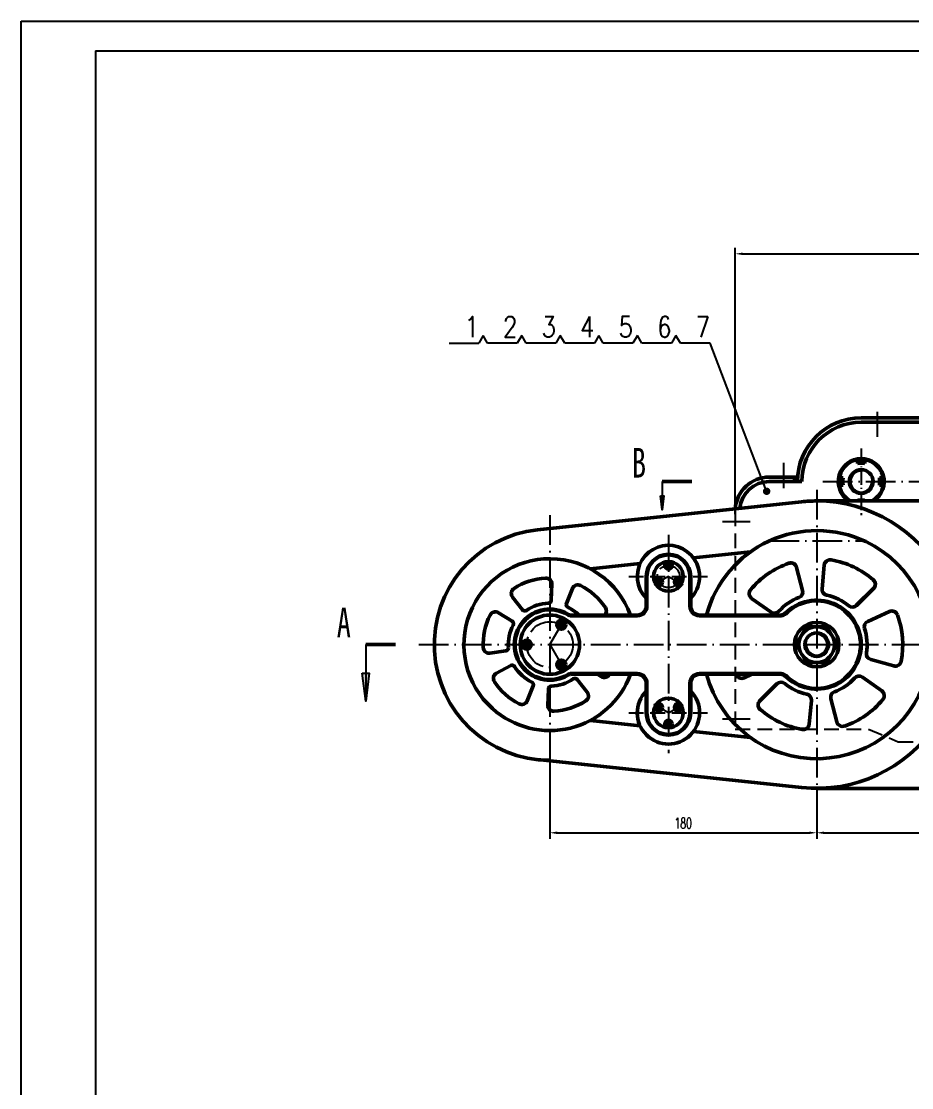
# Model space of a CAD drawing. Header units: millimetres. Extents: x -1896 to -707, y -189 to 652.
# Drawn here: x -1896.3 to -1596.1, y 292.2 to 651.8 of the extents above; entities that cross this region are included whole.
import ezdxf
from ezdxf.enums import TextEntityAlignment as Align

# ---------------------------------------------------------------- set-up
doc = ezdxf.new("R2010")
doc.units = ezdxf.units.MM
doc.header["$LTSCALE"] = 10
doc.linetypes.add('CENTER', pattern=[1.45, 1, -0.2, 0.05, -0.2])
doc.linetypes.add('DASHED', pattern=[0.75, 0.5, -0.25])
doc.layers.add('1轮廓实线层', color=7, linetype='Continuous', lineweight=50)
for name, color, linetype in [('2细线层', 4, 'Continuous'), ('3中心线层', 1, 'CENTER'), ('4虚线层', 6, 'DASHED'), ('6文字层', 7, 'Continuous'), ('7标注层', 4, 'Continuous')]:
    doc.layers.add(name, color=color, linetype=linetype)
doc.styles.add('PC_TEXTSTYLE', font='romans.shx', dxfattribs={"width": 0.8, "bigfont": 'hzfs.shx'})
doc.styles.add('SLDTEXTSTYLE3', font='TXT', dxfattribs={"width": 0.7})
doc.styles.add('TH_GBDIM', font='romans.shx', dxfattribs={"width": 0.65, "bigfont": 'gbcbig.shx'})
doc.dimstyles.new('TH_GBDIM', dxfattribs={"dimtxt": 3.5, "dimasz": 2.5, "dimexe": 2, "dimexo": 0, "dimgap": 1.5, "dimtad": 1, "dimdsep": 46, "dimtxsty": 'TH_GBDIM', "dimcen": 2.5, "dimclrd": 130, "dimclre": 130, "dimclrt": 3, "dimazin": 2, "dimtfac": 0.714286, "dimtmove": 0, "dimatfit": 3, "dimfxl": 1, "dimtolj": 1, "dimtzin": 0, "dimlwd": -1, "dimlwe": -1, "dimarcsym": 0})
doc.dimstyles.new('副本 TH_GBDIM', dxfattribs={"dimtxt": 3.5, "dimasz": 2.5, "dimexe": 2, "dimexo": 0, "dimgap": 1.5, "dimtad": 1, "dimlfac": 2, "dimdsep": 46, "dimtxsty": 'TH_GBDIM', "dimcen": 2.5, "dimclrd": 130, "dimclre": 130, "dimclrt": 3, "dimazin": 2, "dimtfac": 0.714286, "dimtmove": 0, "dimatfit": 3, "dimfxl": 1, "dimtolj": 1, "dimtzin": 0, "dimlwd": -1, "dimlwe": -1, "dimarcsym": 0})

# ---------------------------------------------------------------- blocks, each defined once
blk = doc.blocks.new('件号-右')
at = {"layer": '6文字层'}
blk.add_line((0, 0), (-10, 0), dxfattribs=at)
at = {"layer": '6文字层', "style": 'PC_TEXTSTYLE', "width": 0.8}
blk.add_attdef('X', text='', height=7, dxfattribs=at).set_placement((-5.47, 2), align=Align.CENTER)
blk = doc.blocks.new('件号-连右')
at = {"layer": '6文字层'}
for p, q in [((-13, 0), (-3, 0)), ((-3, 0), (-1.5, 2.6)), ((-1.5, 2.6), (0, 0))]:
    blk.add_line(p, q, dxfattribs=at)
at = {"layer": '6文字层', "style": 'PC_TEXTSTYLE', "width": 0.8}
blk.add_attdef('X', text='', height=7, dxfattribs=at).set_placement((-8, 2), align=Align.RIGHT)
blk = doc.blocks.new('*D7')
at = {"layer": '7标注层', "color": 130, "ltscale": 0.3, "transparency": 16777216}
for p, q in [((-1628.08, 387.47), (-1628.08, 376.2)), ((-1448.08, 387.71), (-1448.08, 376.2)), ((-1625.58, 378.2), (-1450.58, 378.2))]:
    blk.add_line(p, q, dxfattribs=at)
for points in [[(-1625.58, 378.62), (-1625.58, 377.78), (-1628.08, 378.2)], [(-1450.58, 378.62), (-1450.58, 377.78), (-1448.08, 378.2)]]:
    blk.add_solid(points, dxfattribs=at)
at = {"layer": 'Defpoints', "color": 0, "ltscale": 0.3, "transparency": 16777216}
for p in [(-1628.08, 387.47), (-1448.08, 387.71), (-1448.08, 378.2)]:
    blk.add_point(p, dxfattribs=at)
at = {"layer": '7标注层', "color": 3, "ltscale": 0.3, "transparency": 16777216, "insert": (-1538.08, 381.45), "char_height": 3.5, "attachment_point": 5, "style": 'TH_GBDIM'}
blk.add_mtext('\\A1;360', dxfattribs=at)
blk = doc.blocks.new('*D8')
at = {"layer": '7标注层', "color": 130, "ltscale": 0.3, "transparency": 16777216}
for p, q in [((-1655.58, 485.67), (-1655.58, 575.45)), ((-1420.58, 486.64), (-1420.58, 575.45)), ((-1653.08, 573.45), (-1423.08, 573.45))]:
    blk.add_line(p, q, dxfattribs=at)
for points in [[(-1653.08, 573.86), (-1653.08, 573.03), (-1655.58, 573.45)], [(-1423.08, 573.86), (-1423.08, 573.03), (-1420.58, 573.45)]]:
    blk.add_solid(points, dxfattribs=at)
at = {"layer": 'Defpoints', "color": 0, "ltscale": 0.3, "transparency": 16777216}
for p in [(-1420.58, 573.45), (-1655.58, 485.67), (-1420.58, 486.64)]:
    blk.add_point(p, dxfattribs=at)
at = {"layer": '7标注层', "color": 3, "ltscale": 0.3, "transparency": 16777216, "insert": (-1538.08, 576.7), "char_height": 3.5, "attachment_point": 5, "style": 'TH_GBDIM'}
blk.add_mtext('\\A1;470', dxfattribs=at)
blk = doc.blocks.new('*D10')
at = {"layer": '7标注层', "color": 130, "ltscale": 0.3, "transparency": 16777216}
for p, q in [((-1718.1, 408.18), (-1718.1, 376.2)), ((-1628.1, 393.18), (-1628.1, 376.2)), ((-1715.6, 378.2), (-1630.6, 378.2))]:
    blk.add_line(p, q, dxfattribs=at)
for points in [[(-1715.6, 378.62), (-1715.6, 377.78), (-1718.1, 378.2)], [(-1630.6, 378.62), (-1630.6, 377.78), (-1628.1, 378.2)]]:
    blk.add_solid(points, dxfattribs=at)
at = {"layer": 'Defpoints', "color": 0, "ltscale": 0.3, "transparency": 16777216}
for p in [(-1718.1, 408.18), (-1628.1, 393.18), (-1628.1, 378.2)]:
    blk.add_point(p, dxfattribs=at)
at = {"layer": '7标注层', "color": 3, "ltscale": 0.3, "transparency": 16777216, "insert": (-1673.1, 381.45), "char_height": 3.5, "attachment_point": 5, "style": 'TH_GBDIM'}
blk.add_mtext('\\A1;180', dxfattribs=at)

msp = doc.modelspace()

# ---------------------------------------------------------------- hatches: boundary and pattern name
at = {"layer": '6文字层', "lineweight": -2}
h = msp.add_hatch(color=256, dxfattribs=at)
h.dxf.hatch_style = 2
h.paths.add_polyline_path([(-1680.8182, 491.8384), (-1679.6752, 491.8384), (-1680.2467, 487.0949)])
h = msp.add_hatch(color=256, dxfattribs=at)
h.dxf.hatch_style = 2
h.paths.add_polyline_path([(-1781.3278, 432.0378), (-1779.0418, 432.0378), (-1780.1848, 422.5509)])

# ---------------------------------------------------------------- linework, layer by layer
at = {"color": 1}
for p, q in [((-1896.3161, 651.8437), (-707.3161, 651.8437)), ((-1896.3161, -189.1563), (-1896.3161, 651.8437))]:
    msp.add_line(p, q, dxfattribs=at)
for q in [(-717.3161, 641.8437), (-1871.3161, -179.1563)]:
    msp.add_line((-1871.3161, 641.8437), q)
at = {"layer": '1轮廓实线层'}
for p, q in [((-1613.0836, 518.139), (-1463.0836, 518.139)), ((-1613.0836, 516.639), (-1463.0836, 516.639)), ((-1614.3336, 502.7627), (-1614.3336, 504.0341)), ((-1611.8336, 502.7627), (-1611.8336, 504.0341)), ((-1680.2467, 496.639), (-1670.2467, 496.639)), ((-1644.0836, 498.139), (-1634.5312, 498.139)), ((-1644.0836, 496.639), (-1633.0836, 496.639)), ((-1619.2074, 497.889), (-1620.4787, 497.889)), ((-1606.9599, 497.889), (-1605.6885, 497.889)), ((-1619.2074, 495.389), (-1620.4787, 495.389)), ((-1606.9599, 495.389), (-1605.6885, 495.389)), ((-1722.1914, 480.3994), (-1633.191, 489.8316)), ((-1628.1038, 490.1015), (-1589.8797, 490.1218)), ((-1614.3336, 490.5152), (-1614.3336, 490.1088)), ((-1611.8336, 490.5152), (-1611.8336, 490.1101)), ((-1669.643, 470.8844), (-1650.4684, 472.9165)), ((-1704.4293, 467.1978), (-1687.6458, 468.9765)), ((-1679.0758, 468.514), (-1677.0915, 468.514)), ((-1679.0758, 468.264), (-1677.0915, 468.264)), ((-1634.8677, 467.6961), (-1632.8442, 459.9239)), ((-1632.84, 459.9249), (-1634.8618, 467.6977)), ((-1625.5404, 468.4444), (-1626.299, 460.4489)), ((-1685.5836, 454.6414), (-1685.5836, 464.639)), ((-1685.3336, 464.639), (-1685.3336, 454.6414)), ((-1670.8336, 454.6414), (-1670.8336, 464.639)), ((-1670.5836, 464.639), (-1670.5836, 454.6414)), ((-1717.4053, 462.0299), (-1717.586, 456.5973)), ((-1712.5, 455.525), (-1710.4721, 460.5682)), ((-1680.9434, 461.8422), (-1681.9356, 463.5607)), ((-1680.7269, 461.9672), (-1681.7191, 463.6857)), ((-1674.4482, 463.6857), (-1675.4404, 461.9672)), ((-1674.2317, 463.5607), (-1675.2239, 461.8422)), ((-1608.9095, 460.5427), (-1614.6287, 454.9042)), ((-1614.6257, 454.9011), (-1608.9052, 460.5384)), ((-1727.3175, 453.4176), (-1730.671, 457.6954)), ((-1650.0262, 457.2442), (-1643.4812, 452.5895)), ((-1735.4035, 452.4219), (-1730.7891, 449.5491)), ((-1710.8766, 451.6414), (-1688.5836, 451.6414)), ((-1688.5836, 451.3914), (-1710.8766, 451.3914)), ((-1667.5836, 451.6414), (-1640.1228, 451.6414)), ((-1640.1228, 451.3914), (-1667.5836, 451.3914)), ((-1603.5978, 452.8392), (-1610.9014, 449.4984)), ((-1713.8197, 449.2739), (-1714.8119, 447.5554)), ((-1713.6036, 449.1491), (-1714.5958, 447.4306)), ((-1780.1848, 441.639), (-1770.1848, 441.639)), ((-1732.9012, 439.5315), (-1738.2826, 438.7662)), ((-1726.8276, 441.7637), (-1724.8432, 441.7637)), ((-1726.8276, 441.5142), (-1724.8432, 441.5142)), ((-1713.8197, 434.0041), (-1714.8119, 435.7226)), ((-1713.6036, 434.1288), (-1714.5958, 435.8474)), ((-1609.8693, 436.6151), (-1602.1271, 434.4796)), ((-1602.1254, 434.4856), (-1609.8682, 436.6193)), ((-1736.0819, 432.031), (-1731.2868, 434.5907)), ((-1710.8766, 431.8865), (-1688.5836, 431.8865)), ((-1688.5836, 431.6365), (-1710.8766, 431.6365)), ((-1700.7638, 430.856), (-1702.0174, 431.6365)), ((-1667.5836, 431.8865), (-1640.1228, 431.8865)), ((-1640.1228, 431.6365), (-1667.5836, 431.6365)), ((-1652.5695, 430.4388), (-1649.9509, 431.6365)), ((-1708.8498, 429.8603), (-1705.4963, 425.5826)), ((-1685.5836, 418.639), (-1685.5836, 428.6365)), ((-1685.3336, 428.6365), (-1685.3336, 418.639)), ((-1670.8336, 418.639), (-1670.8336, 428.6365)), ((-1670.5836, 428.6365), (-1670.5836, 418.639)), ((-1641.5416, 428.3768), (-1647.2621, 422.7396)), ((-1647.2578, 422.7352), (-1641.5386, 428.3738)), ((-1606.1411, 426.0337), (-1612.6861, 430.6884)), ((-1723.6673, 427.7529), (-1725.6952, 422.7098)), ((-1718.762, 421.248), (-1718.5813, 426.6806)), ((-1680.9434, 421.4357), (-1681.9356, 419.7172)), ((-1680.7269, 421.3107), (-1681.7191, 419.5922)), ((-1674.4482, 419.5922), (-1675.4404, 421.3107)), ((-1674.2317, 419.7172), (-1675.2239, 421.4357)), ((-1630.6269, 414.8335), (-1629.8683, 422.829)), ((-1623.3273, 423.353), (-1621.3055, 415.5802)), ((-1621.2996, 415.5818), (-1623.3231, 423.3541)), ((-1704.4293, 416.0801), (-1687.6458, 414.3014)), ((-1679.0758, 415.014), (-1677.0915, 415.014)), ((-1679.0758, 414.764), (-1677.0915, 414.764)), ((-1669.643, 412.3935), (-1650.4684, 410.3614)), ((-1633.4455, 413.139), (-1631.9452, 413.139)), ((-1722.1914, 402.8785), (-1633.191, 393.4463)), ((-1628.1038, 393.1765), (-1538.0836, 393.139))]:
    msp.add_line(p, q, dxfattribs=at)
msp.add_lwpolyline([(-1635.0118, 441.639), (-1631.5477, 435.639), (-1624.6195, 435.639), (-1621.1554, 441.639), (-1624.6195, 447.639), (-1631.5477, 447.639)], close=True, dxfattribs=at)
for centre, radius in [((-1613.0836, 496.639), 4), ((-1678.0836, 464.639), 5), ((-1678.0836, 468.389), 1.25), ((-1678.0836, 468.389), 1), ((-1681.3312, 462.764), 1.25), ((-1674.836, 462.764), 1.25), ((-1681.3312, 462.764), 1), ((-1674.836, 462.764), 1), ((-1718.0836, 441.639), 10), ((-1714.2077, 448.3522), 1.5), ((-1714.2077, 448.3522), 1), ((-1628.0836, 441.639), 7.5), ((-1628.0836, 441.639), 6), ((-1725.8354, 441.639), 1.5), ((-1725.8354, 441.639), 1), ((-1628.0836, 441.639), 4), ((-1714.2077, 434.9257), 1.5), ((-1714.2077, 434.9257), 1), ((-1678.0836, 418.639), 5), ((-1681.3312, 420.514), 1.25), ((-1681.3312, 420.514), 1), ((-1674.836, 420.514), 1.25), ((-1674.836, 420.514), 1), ((-1678.0836, 414.889), 1.25), ((-1678.0836, 414.889), 1)]:
    msp.add_circle(centre, radius, dxfattribs=at)
for centre, radius, start, end in [((-1613.0836, 496.639), 21.5, 90, 180), ((-1613.0836, 496.639), 20, 90, 180), ((-1613.0836, 496.639), 7.75, 302.593128, 237.454615), ((-1613.0836, 496.639), 7.5, 299.468317, 240.579427), ((-1613.0836, 496.639), 7.5, 91.027175, 180), ((-1613.0836, 496.639), 7.35, 80.208226, 99.791774), ((-1613.0836, 496.639), 7.5, 119.420573, 240.55889), ((-1613.0836, 496.639), 6.4167, 78.766656, 101.233344), ((-1613.0836, 496.639), 6.25, 78.463041, 101.536959), ((-1613.0836, 496.639), 7.5, 299.502218, 60.531683), ((-1644.0836, 486.639), 11.5, 90, 175.908893), ((-1644.0836, 486.639), 10, 90, 174.355388), ((-1613.0836, 496.639), 22.5, 176.177446, 180), ((-1613.0836, 496.639), 7.5, 180, 240.579427), ((-1613.0836, 496.639), 7.35, 170.208226, 189.791774), ((-1613.0836, 496.639), 6.4167, 168.766656, 191.233344), ((-1613.0836, 496.639), 6.25, 168.463041, 191.536959), ((-1613.0836, 496.639), 6.25, 348.463041, 11.536959), ((-1613.0836, 496.639), 6.4167, 348.766656, 11.233344), ((-1613.0836, 496.639), 7.35, 350.208226, 9.791774), ((-1628.0836, 441.639), 48.4625, 90.023872, 96.049573), ((-1628.0836, 441.639), 48.4625, 263.950427, 90), ((-1613.0836, 496.639), 6.25, 258.463041, 281.536959), ((-1613.0836, 496.639), 6.4167, 258.766656, 281.233344), ((-1613.0836, 496.639), 7.35, 297.325419, 297.361866), ((-1718.0836, 441.639), 38.9775, 96.049573, 270), ((-1628.0836, 441.639), 38.4625, 64.580101, 164.926554), ((-1678.0836, 464.639), 10.5, 355.812196, 224.415309), ((-1628.0836, 441.639), 38.4625, 195.073446, 64.580101), ((-1678.0836, 464.639), 7.5, 0, 180), ((-1678.0836, 464.639), 7.25, 0, 180), ((-1718.0836, 441.639), 28.9775, 20.192763, 228.094611), ((-1628.0836, 441.639), 29, 108.828124, 140.332079), ((-1636.8032, 467.1922), 2, 14.59317, 108.841193), ((-1636.7974, 467.1942), 2, 14.580101, 108.828124), ((-1623.5493, 468.2555), 2, 80.332079, 174.580101), ((-1628.0836, 441.639), 29, 48.828124, 80.332079), ((-1718.0836, 441.639), 22.5, 93.693349, 122.495873), ((-1719.4042, 462.0964), 2, 358.094611, 93.693349), ((-1729.097, 458.9293), 2, 122.495873, 218.094611), ((-1708.6165, 459.822), 2, 62.495873, 158.094611), ((-1718.0836, 441.639), 22.5, 33.693349, 62.495873), ((-1678.0836, 464.639), 10.5, 315.584691, 355.812196), ((-1624.3079, 460.26), 2, 174.580101, 258.537773), ((-1610.3136, 461.9669), 2, 314.59317, 48.841193), ((-1610.309, 461.9629), 2, 314.580101, 48.828124), ((-1648.8671, 458.8741), 2, 140.332079, 234.580101), ((-1628.0836, 441.639), 17, 110.62243, 138.537773), ((-1634.7756, 459.4215), 2, 290.62243, 14.580101), ((-1628.0836, 441.639), 17, 50.62243, 78.537773), ((-1718.0836, 441.639), 12, 59.016702, 300.983298), ((-1718.0836, 441.639), 11.75, 59.016702, 300.983298), ((-1726.5305, 454.0346), 1, 218.094611, 304.272057), ((-1718.0836, 441.639), 14, 91.917165, 124.272057), ((-1718.5855, 456.6306), 1, 271.917165, 358.094611), ((-1711.5722, 455.1519), 1, 158.094611, 244.272057), ((-1718.0836, 441.639), 14, 45.598983, 64.272057), ((-1701.0273, 453.0113), 2, 316.768827, 33.693349), ((-1688.5836, 454.6414), 3.25, 270, 0), ((-1688.5836, 454.6414), 3, 270, 0), ((-1667.5836, 454.6414), 3.25, 180, 270), ((-1667.5836, 454.6414), 3, 180, 270), ((-1628.0836, 441.639), 15, 224.9125, 135.0875), ((-1628.0836, 441.639), 14.75, 224.9125, 135.0875), ((-1616.0329, 456.3284), 2, 230.635499, 314.59317), ((-1616.0295, 456.3256), 2, 230.62243, 314.580101), ((-1718.0836, 441.639), 22.5, 153.693349, 182.495873), ((-1736.4606, 450.7241), 2, 58.094611, 153.693349), ((-1731.3177, 448.7002), 1, 331.917165, 58.094611), ((-1710.8766, 453.6414), 2.25, 239.016702, 270), ((-1710.8766, 453.6414), 2, 239.016702, 270), ((-1642.3221, 454.2194), 2, 234.580101, 318.537773), ((-1640.1228, 453.6414), 2, 270, 315.0875), ((-1640.1228, 453.6414), 2.25, 270, 315.0875), ((-1602.7659, 451.0204), 2, 20.332079, 114.580101), ((-1628.0836, 441.639), 29, 348.828124, 20.332079), ((-1718.0836, 441.639), 14, 151.917165, 184.272057), ((-1610.0695, 447.6796), 2, 114.580101, 198.537773), ((-1628.0836, 441.639), 17, 350.62243, 18.537773), ((-1738.5642, 440.7462), 2, 182.495873, 278.094611), ((-1733.042, 440.5216), 1, 278.094611, 4.272057), ((-1609.3376, 438.5431), 2, 170.62243, 254.580101), ((-1609.3368, 438.5474), 2, 170.635499, 254.59317), ((-1601.5953, 436.4076), 2, 254.580101, 348.828124), ((-1601.5941, 436.4137), 2, 254.59317, 348.841193), ((-1718.0836, 441.639), 28.9775, 228.094611, 339.807237), ((-1735.14, 430.2666), 2, 118.094611, 213.693349), ((-1730.8158, 433.7086), 1, 31.917165, 118.094611), ((-1718.0836, 441.639), 14, 211.917165, 244.272057), ((-1710.8766, 429.6365), 2.25, 90, 120.983298), ((-1710.8766, 429.6365), 2, 90, 120.983298), ((-1699.7067, 432.5539), 2, 238.094611, 333.693349), ((-1688.5836, 428.6365), 3.25, 0, 90), ((-1688.5836, 428.6365), 3, 0, 90), ((-1667.5836, 428.6365), 3.25, 90, 180), ((-1667.5836, 428.6365), 3, 90, 180), ((-1653.4014, 432.2575), 2, 200.332079, 294.580101), ((-1640.1228, 429.6365), 2.25, 44.9125, 90), ((-1640.1228, 429.6365), 2, 44.9125, 90), ((-1718.0836, 441.639), 22.5, 213.693349, 242.495873), ((-1724.5951, 428.126), 1, 338.094611, 64.272057), ((-1718.0836, 441.639), 14, 271.917165, 304.272057), ((-1709.6368, 429.2434), 1, 38.094611, 124.272057), ((-1640.1378, 426.9523), 2, 50.62243, 134.580101), ((-1640.1344, 426.9496), 2, 50.635499, 134.59317), ((-1628.0836, 441.639), 17, 230.62243, 258.537773), ((-1628.0836, 441.639), 17, 290.62243, 318.537773), ((-1613.8452, 429.0586), 2, 54.580101, 138.537773), ((-1717.5818, 426.6474), 1, 91.917165, 178.094611), ((-1707.0702, 424.3486), 2, 302.495873, 38.094611), ((-1678.0836, 418.639), 10.5, 135.584691, 44.415309), ((-1631.8594, 423.0179), 2, 354.580101, 78.537773), ((-1621.3917, 423.8565), 2, 110.62243, 194.580101), ((-1621.3876, 423.858), 2, 110.635499, 194.59317), ((-1607.3002, 424.4039), 2, 320.332079, 54.580101), ((-1727.5508, 423.4559), 2, 242.495873, 338.094611), ((-1716.7631, 421.1815), 2, 178.094611, 273.693349), ((-1718.0836, 441.639), 22.5, 273.693349, 302.495873), ((-1645.8583, 421.315), 2, 134.580101, 228.828124), ((-1645.8536, 421.311), 2, 134.59317, 228.841193), ((-1628.0836, 441.639), 29, 288.828124, 320.332079), ((-1678.0836, 418.639), 7.5, 180, 0), ((-1678.0836, 418.639), 7.25, 180, 0), ((-1628.0836, 441.639), 29, 228.828124, 260.332079), ((-1632.6179, 415.0224), 2, 260.332079, 354.580101), ((-1619.3699, 416.0837), 2, 194.580101, 288.828124), ((-1619.3641, 416.0857), 2, 194.59317, 288.841193)]:
    msp.add_arc(centre, radius, start, end, dxfattribs=at)
at = {"layer": '2细线层'}
for centre, radius, start, end in [((-1613.0836, 496.639), 3.5556, 90, 0), ((-1628.0836, 441.639), 3.5, 180, 90)]:
    msp.add_arc(centre, radius, start, end, dxfattribs=at)
at = {"layer": '3中心线层'}
for p, q in [((-1607.7317, 520.1643), (-1607.7317, 511.6721)), ((-1639.2968, 502.9419), (-1639.2968, 494.4498)), ((-1626.0452, 496.639), (-1452.1614, 496.639)), ((-1628.0836, 493.8152), (-1628.0836, 387.4655)), ((-1718.0836, 485.2701), (-1718.1036, 398.9256)), ((-1718.0836, 485.2701), (-1718.1036, 398.9256)), ((-1659.9011, 483.139), (-1650.5192, 483.139)), ((-1678.0836, 478.6525), (-1678.0836, 405.0689)), ((-1644.0324, 476.639), (-1612.1348, 476.639)), ((-1718.0836, 441.639), (-1712.7783, 450.8281)), ((-1762.2411, 441.639), (-1325.3572, 441.639)), ((-1718.0836, 441.639), (-1712.7783, 432.4499)), ((-1659.9011, 416.639), (-1650.5192, 416.639))]:
    msp.add_line(p, q, dxfattribs=at)
at = {"layer": '3中心线层', "ltscale": 0.5}
for p, q in [((-1613.0836, 507.7435), (-1613.0836, 485.2985)), ((-1691.4695, 464.639), (-1664.8899, 464.639)), ((-1691.4695, 418.639), (-1664.8899, 418.639))]:
    msp.add_line(p, q, dxfattribs=at)
at = {"layer": '3中心线层', "ltscale": 0.3}
for p, q in [((-1678.0836, 464.639), (-1683.0495, 461.7719)), ((-1678.0836, 464.639), (-1673.1177, 461.7719)), ((-1678.0836, 418.639), (-1683.0495, 421.506)), ((-1678.0836, 418.639), (-1673.1177, 421.506))]:
    msp.add_line(p, q, dxfattribs=at)
at = {"layer": '3中心线层'}
for centre, radius in [((-1678.0836, 464.639), 3.75), ((-1718.0836, 441.639), 7.7518)]:
    msp.add_circle(centre, radius, dxfattribs=at)
at = {"layer": '4虚线层', "lineweight": 25}
for p, q in [((-1655.5836, 486.639), (-1655.5836, 413.139)), ((-1655.5836, 413.139), (-1610.5836, 413.139)), ((-1610.5836, 413.139), (-1600.5836, 408.889)), ((-1600.5836, 408.889), (-1592.3618, 408.889))]:
    msp.add_line(p, q, dxfattribs=at)
msp.add_arc((-1644.0836, 486.639), 11.5, 175.898144, 180, dxfattribs=at)
at = {"layer": '6文字层', "lineweight": -2}
for points in [[(-1680.2467, 496.639), (-1680.2467, 487.0949)], [(-1780.1848, 441.639), (-1780.1848, 422.5509)]]:
    msp.add_lwpolyline(points, dxfattribs=at)
for points in [[(-1680.8182, 491.8384), (-1679.6752, 491.8384), (-1680.2467, 487.0949)], [(-1781.3278, 432.0378), (-1779.0418, 432.0378), (-1780.1848, 422.5509)]]:
    msp.add_lwpolyline(points, close=True, dxfattribs=at)
at = {"layer": '7标注层', "ltscale": 0.3}
for p, q in [((-1678.0836, 469.639), (-1678.0836, 469.639)), ((-1682.4138, 462.139), (-1682.4138, 462.139)), ((-1673.7535, 462.139), (-1673.7535, 462.139)), ((-1682.4138, 421.139), (-1682.4138, 421.139)), ((-1673.7535, 421.139), (-1673.7535, 421.139)), ((-1678.0836, 413.639), (-1678.0836, 413.639))]:
    msp.add_line(p, q, dxfattribs=at)

# ---------------------------------------------------------------- block references
at = {"layer": '6文字层'}
ref = msp.add_blockref('件号-右', (-1752.0555, 543.2996), dxfattribs=dict(at, xscale=-1))
ref.add_attrib('X', '1', dxfattribs={"height": 7, "style": 'PC_TEXTSTYLE', "width": 0.8}).set_placement((-1742.0555, 545.2996), align=Align.RIGHT)
ref = msp.add_blockref('件号-连右', (-1742.0555, 543.2996), dxfattribs=dict(at, xscale=-1))
ref.add_attrib('X', '2', dxfattribs={"height": 7, "style": 'PC_TEXTSTYLE', "width": 0.8}).set_placement((-1729.0555, 545.2996), align=Align.RIGHT)
ref = msp.add_blockref('件号-连右', (-1729.0555, 543.2996), dxfattribs=dict(at, xscale=-1))
ref.add_attrib('X', '3', dxfattribs={"height": 7, "style": 'PC_TEXTSTYLE', "width": 0.8}).set_placement((-1716.0555, 545.2996), align=Align.RIGHT)
ref = msp.add_blockref('件号-连右', (-1716.0555, 543.2996), dxfattribs=dict(at, xscale=-1))
ref.add_attrib('X', '4', dxfattribs={"height": 7, "style": 'PC_TEXTSTYLE', "width": 0.8}).set_placement((-1703.0555, 545.2996), align=Align.RIGHT)
ref = msp.add_blockref('件号-连右', (-1703.0555, 543.2996), dxfattribs=dict(at, xscale=-1))
ref.add_attrib('X', '5', dxfattribs={"height": 7, "style": 'PC_TEXTSTYLE', "width": 0.8}).set_placement((-1690.0555, 545.2996), align=Align.RIGHT)
ref = msp.add_blockref('件号-连右', (-1690.0555, 543.2996), dxfattribs=dict(at, xscale=-1))
ref.add_attrib('X', '6', dxfattribs={"height": 7, "style": 'PC_TEXTSTYLE', "width": 0.8}).set_placement((-1677.0555, 545.2996), align=Align.RIGHT)
ref = msp.add_blockref('件号-连右', (-1677.0555, 543.2996), dxfattribs=dict(at, xscale=-1))
ref.add_attrib('X', '7', dxfattribs={"height": 7, "style": 'PC_TEXTSTYLE', "width": 0.8}).set_placement((-1664.0555, 545.2996), align=Align.RIGHT)

# ---------------------------------------------------------------- texts
at = {"layer": '6文字层', "color": 0, "linetype": 'Continuous', "lineweight": 0, "char_height": 10, "attachment_point": 2, "style": 'SLDTEXTSTYLE3'}
for s, insert in [('B', (-1688.0232, 507.9954)), ('A', (-1787.5678, 454.0957))]:
    msp.add_mtext(s, dxfattribs=dict(at, insert=insert))

# ---------------------------------------------------------------- dimensions: what is measured, and where the dimension line sits
at = {"layer": '7标注层', "ltscale": 0.3}
for base, p1, p2, picture, middle in [((-1420.5836, 573.4457), (-1655.5836, 485.6747), (-1420.5836, 486.639), '*D8', (-1538.0836, 576.6957)), ((-1628.1038, 378.1997), (-1718.1036, 408.1785), (-1628.1038, 393.1765), '*D10', (-1673.1037, 381.4497)), ((-1448.0836, 378.1997), (-1628.0836, 387.4655), (-1448.0836, 387.7112), '*D7', (-1538.0836, 381.4497))]:
    dim = msp.add_linear_dim(base=base, p1=p1, p2=p2, dimstyle='副本 TH_GBDIM', dxfattribs=at)
    dim.commit()
    dim.dimension.update_dxf_attribs({"geometry": picture, "text_midpoint": middle})

# ---------------------------------------------------------------- leaders
at = {"layer": '6文字层'}
msp.add_leader([(-1644.9694, 493.3664), (-1664.0555, 543.2996)], dimstyle='TH_GBDIM', override={"dimgap": 1.5, "dimtad": 0, "dimldrblk": 'Dot'}, dxfattribs=at)

doc.saveas('drawing.dxf')
